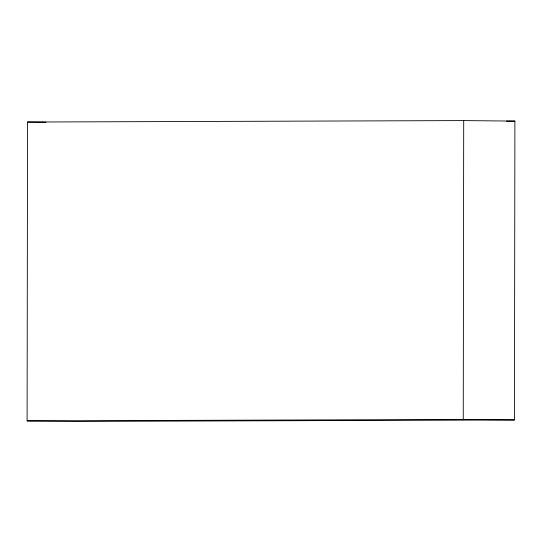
<?xml version="1.0" encoding="UTF-8"?>
<svg xmlns="http://www.w3.org/2000/svg" width="542" height="542" viewBox="0 0 542 542"><rect width="100%" height="100%" fill="white"/><g stroke="black" fill="none" stroke-linecap="round" stroke-linejoin="round"><path stroke-width="0.81" d="M27.1 420.89L27.547 122.038L463.701 120.588L514.9 121.11L514.453 419.962L78.299 421.412L27.1 420.89L463.247 419.447L514.453 419.962M463.247 419.447L463.701 120.588M506.445 121.137L514.9 121.11M27.547 122.038L46.016 122.221"/></g></svg>
